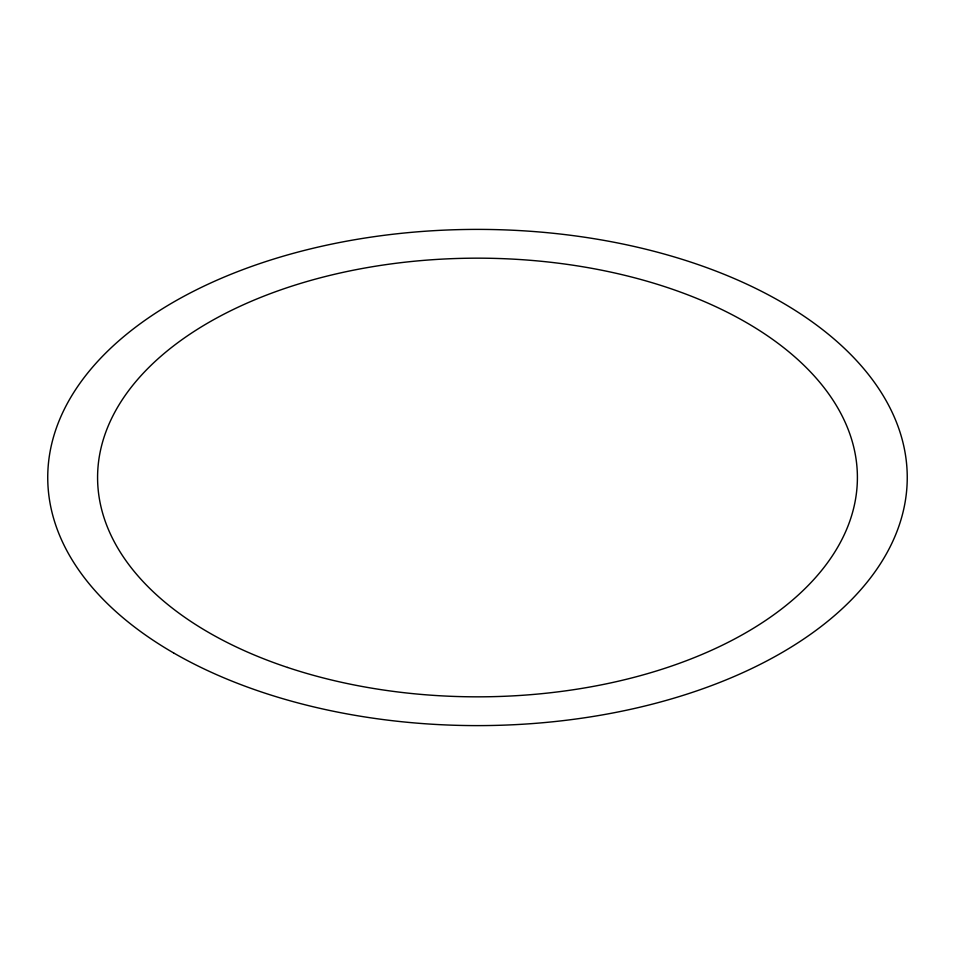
<?xml version="1.0" encoding="UTF-8"?>
<svg xmlns="http://www.w3.org/2000/svg" width="955" height="955" viewBox="0 0 955 955"><rect width="100%" height="100%" fill="white"/><g stroke="black" fill="none" stroke-linecap="round" stroke-linejoin="round"><path stroke-width="1.43" d="M173.619 652.945A429.75 248.109 0 0 0 892.603 541.712A429.75 248.109 0 0 0 366.278 237.843A429.75 248.109 0 0 0 173.619 652.945M287.55 667.45A379.899 219.328 0 0 0 857.399 477.5A379.899 219.328 0 0 0 287.55 287.55A379.899 219.328 0 0 0 287.55 667.45"/></g></svg>
